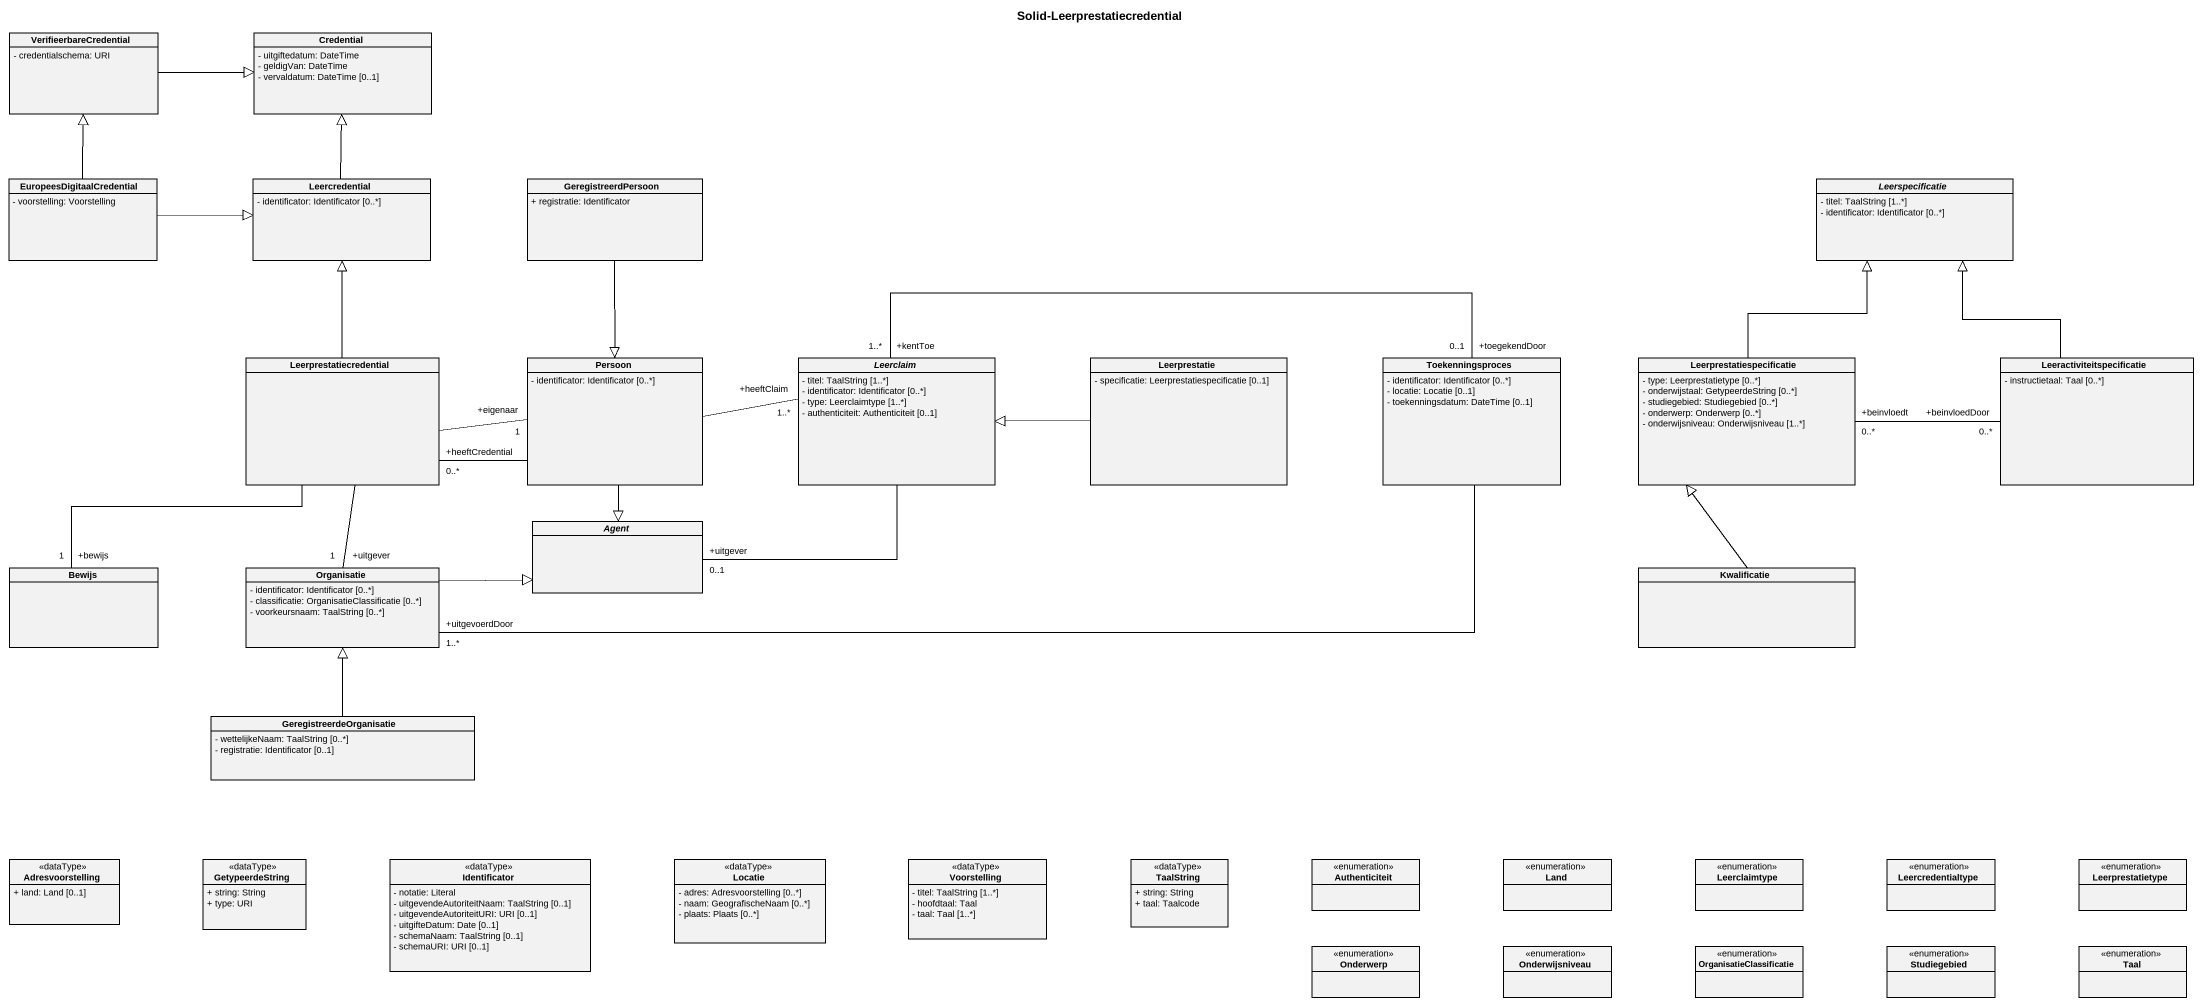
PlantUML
@startuml
title Solid-Leerprestatiecredential
hide circle
hide empty members
skinparam classAttributeIconSize 0
class VerifieerbareCredential {
  - credentialschema: URI
}
class Credential {
  - uitgiftedatum: DateTime
  - geldigVan: DateTime
  - vervaldatum: DateTime [0..1]
}
class EuropeesDigitaalCredential {
  - voorstelling: Voorstelling
}
class Leercredential {
  - identificator: Identificator [0..*]
}
class GeregistreerdPersoon {
  + registratie: Identificator
}
abstract class Leerspecificatie {
  - titel: TaalString [1..*]
  - identificator: Identificator [0..*]
}
class Leerprestatiecredential
class Persoon {
  - identificator: Identificator [0..*]
}
abstract class Leerclaim {
  - titel: TaalString [1..*]
  - identificator: Identificator [0..*]
  - type: Leerclaimtype [1..*]
  - authenticiteit: Authenticiteit [0..1]
}
class Leerprestatie {
  - specificatie: Leerprestatiespecificatie [0..1]
}
class Toekenningsproces {
  - identificator: Identificator [0..*]
  - locatie: Locatie [0..1]
  - toekenningsdatum: DateTime [0..1]
}
class Leerprestatiespecificatie {
  - type: Leerprestatietype [0..*]
  - onderwijstaal: GetypeerdeString [0..*]
  - studiegebied: Studiegebied [0..*]
  - onderwerp: Onderwerp [0..*]
  - onderwijsniveau: Onderwijsniveau [1..*]
}
class Leeractiviteitspecificatie {
  - instructietaal: Taal [0..*]
}
abstract class "Agent" as Agent_
class Bewijs
class Organisatie {
  - identificator: Identificator [0..*]
  - classificatie: OrganisatieClassificatie [0..*]
  - voorkeursnaam: TaalString [0..*]
}
class Kwalificatie
class GeregistreerdeOrganisatie {
  - wettelijkeNaam: TaalString [0..*]
  - registratie: Identificator [0..1]
}
class Adresvoorstelling <<dataType>> {
  + land: Land [0..1]
}
class GetypeerdeString <<dataType>> {
  + string: String
  + type: URI
}
class Identificator <<dataType>> {
  - notatie: Literal
  - uitgevendeAutoriteitNaam: TaalString [0..1]
  - uitgevendeAutoriteitURI: URI [0..1]
  - uitgifteDatum: Date [0..1]
  - schemaNaam: TaalString [0..1]
  - schemaURI: URI [0..1]
}
class Locatie <<dataType>> {
  - adres: Adresvoorstelling [0..*]
  - naam: GeografischeNaam [0..*]
  - plaats: Plaats [0..*]
}
class Voorstelling <<dataType>> {
  - titel: TaalString [1..*]
  - hoofdtaal: Taal
  - taal: Taal [1..*]
}
class TaalString <<dataType>> {
  + string: String
  + taal: Taalcode
}
enum Authenticiteit
enum Land
enum Leerclaimtype
enum Leercredentialtype
enum Leerprestatietype
enum Onderwerp
enum Onderwijsniveau
enum OrganisatieClassificatie
enum Studiegebied
enum Taal
VerifieerbareCredential -right-|> Credential
EuropeesDigitaalCredential -up-|> VerifieerbareCredential
EuropeesDigitaalCredential -right-|> Leercredential
Leercredential -up-|> Credential
GeregistreerdPersoon --|> Persoon
Leerprestatiecredential -up-|> Leercredential
Leerprestatiecredential -right- "+eigenaar\n1" Persoon
Leerprestatiecredential -- "+bewijs\n1" Bewijs
Leerprestatiecredential -- "+uitgever\n1" Organisatie
Persoon -left- "+heeftCredential\n0..*" Leerprestatiecredential
Persoon -right- "+heeftClaim\n1..*" Leerclaim
Persoon --|> Agent_
Leerclaim -left- "+uitgever\n0..1" Agent_
Leerprestatie -left-|> Leerclaim
Toekenningsproces "+toegekendDoor\n0..1" -left- "+kentToe\n1..*" Leerclaim
Toekenningsproces -left- "+uitgevoerdDoor\n1..*" Organisatie
Leerprestatiespecificatie -up-|> Leerspecificatie
Leerprestatiespecificatie "+beinvloedt\n0..*" -right- "+beinvloedDoor\n0..*" Leeractiviteitspecificatie
Leeractiviteitspecificatie -up-|> Leerspecificatie
Organisatie -right-|> Agent_
Kwalificatie -up-|> Leerprestatiespecificatie
GeregistreerdeOrganisatie -up-|> Organisatie
@enduml
